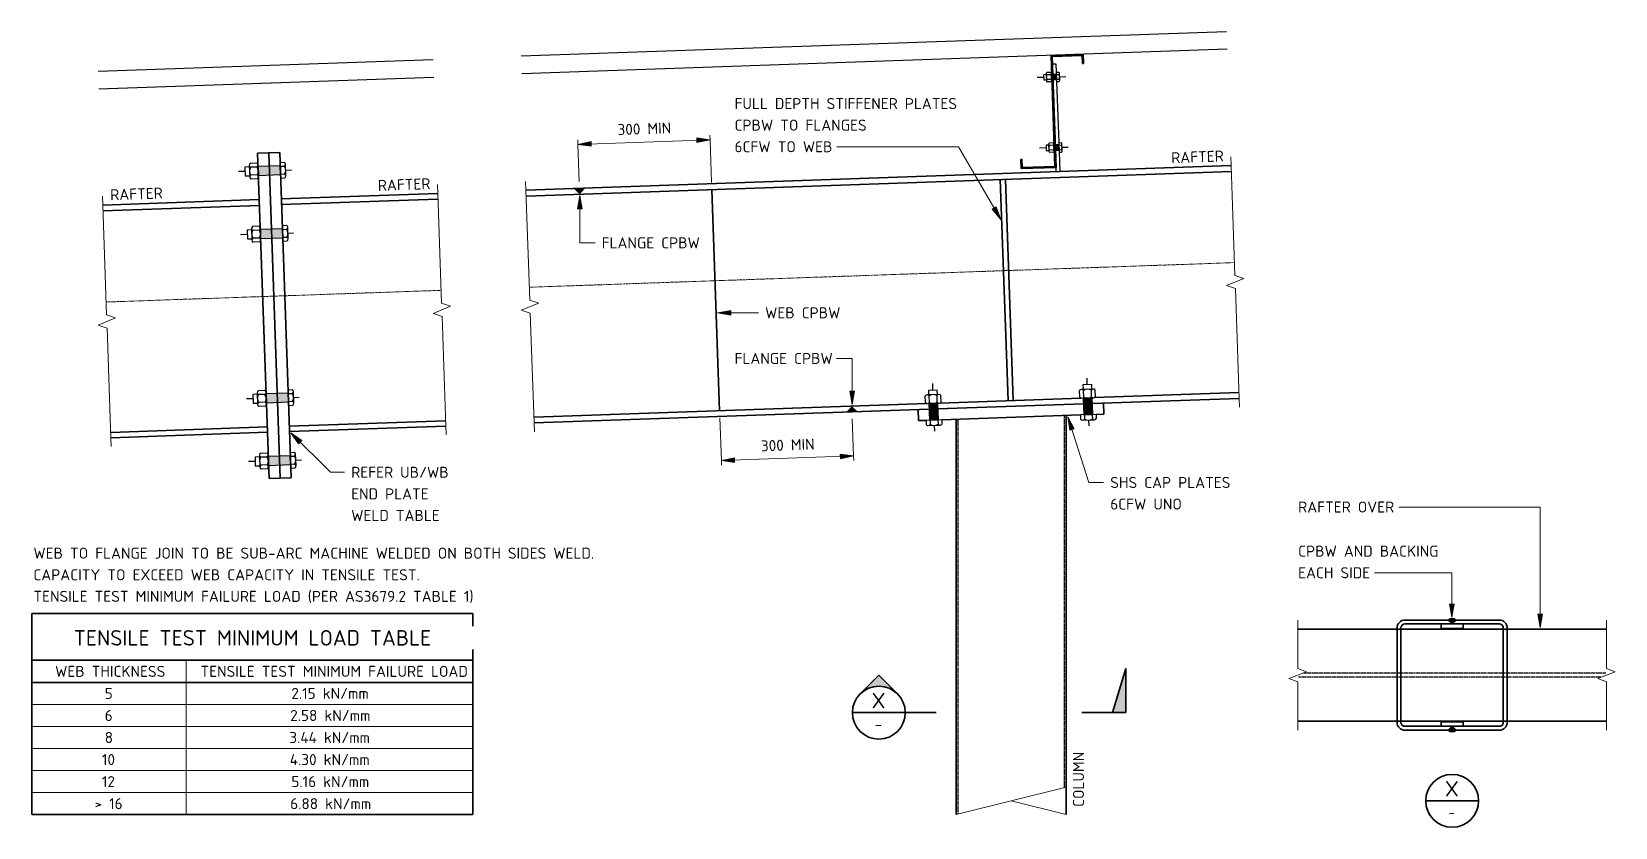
# Model space of a CAD drawing. Header units: millimetres. Extents: x 1727 to 7213, y 842 to 5817.
# Drawn here: x 3622 to 7213, y 3763 to 5567 of the extents above; entities that cross this region are included whole.
import ezdxf

# ---------------------------------------------------------------- set-up
doc = ezdxf.new("R2010")
doc.units = ezdxf.units.MM
doc.linetypes.add('Centre x0_5', pattern=[10.25, 1.5, -1.25, 6.25, -1.25])
doc.linetypes.add('Hidden', pattern=[4, 3, -1])
for name, color, linetype, lineweight in [('A-000-T_TEXT', 231, 'Continuous', 13), ('A-010-D_DIM', 211, 'Continuous', 13), ('A-010-D_DIM-10', 211, 'Continuous', 13), ('A-010-M_LINE', 90, 'Continuous', 13), ('Z-000-T_TEXT', 131, 'Continuous', 18), ('Z-060-M_DETAIL', 92, 'Continuous', 25)]:
    doc.layers.add(name, color=color, linetype=linetype, lineweight=lineweight)
doc.styles.add('ISOCPEUR', font='isocpeur.ttf', dxfattribs={"height": 25})
doc.styles.add('ISOCPEUR_2', font='isocpeur.ttf', dxfattribs={"height": 35})
doc.styles.add('ISOCPEUR_3', font='isocpeur.ttf', dxfattribs={"height": 20})
doc.styles.add('ISOCPEUR_B', font='', dxfattribs={"height": 35})
doc.styles.get('ISOCPEUR_B').set_extended_font_data('ISOCPEUR', bold=True)
doc.dimstyles.new('2_5___Arrow', dxfattribs={"dimscale": 304.8, "dimtxt": 24.899529, "dimasz": 0.098425, "dimexe": 0.032808, "dimexo": 0.052493, "dimgap": 0.032808, "dimtad": 1, "dimdec": 0, "dimzin": 0, "dimdsep": 46, "dimtxsty": 'ISOCPEUR', "dimsah": 1, "dimcen": 0.09, "dimadec": 0, "dimazin": 0, "dimtfac": 1, "dimtdec": 4, "dimtix": 1, "dimtmove": 0, "dimatfit": 3, "dimfxl": 1, "dimtvp": 1, "dimtolj": 1, "dimtzin": 0, "dimlwd": 18, "dimlwe": 18, "dimarcsym": 2})

# ---------------------------------------------------------------- blocks, each defined once
blk = doc.blocks.new('NRP_Break Line _v2_ - Section-3988991-S-6901 - _INDUSTRIAL_ TYPICAL PORTAL FRAME WELD MAP DETAIL')
at = {"layer": 'Z-060-M_DETAIL', "lineweight": 18}
for p, q in [((0, 0), (249, 0)), ((279, 0), (528, 0))]:
    blk.add_line(p, q, dxfattribs=at)
blk = doc.blocks.new('NRP_Bolt Detailed Section _v2_ - M20-3988994-S-6901 - _INDUSTRIAL_ TYPICAL PORTAL FRAME WELD MAP DETAIL')
at = {"layer": 'Z-060-M_DETAIL'}
blk.add_hatch(color=256, dxfattribs=at).paths.add_polyline_path([(0, 10), (0, -10), (50, -10), (50, 10)])
for p, q in [((-12.2, 0), (-25, 0)), ((-12.2, 13.3), (-12.2, -13.3)), ((0, 17.8), (-9.6, 17.8)), ((0, 8.9), (-9.6, 8.9)), ((0, -17.8), (0, 17.8)), ((50, 10), (0, 10)), ((0, 10), (0, -10)), ((50, 13.3), (50, -13.3)), ((50, -10), (50, 10)), ((52.5, 17.8), (67.5, 17.8)), ((52.5, 8.9), (67.5, 8.9)), ((70, -13.3), (70, 13.3)), ((80, 10), (70, 10)), ((80, -10), (80, 10)), ((0, -8.9), (-9.6, -8.9)), ((0, -17.8), (-9.6, -17.8)), ((0, -10), (50, -10)), ((52.5, -8.9), (67.5, -8.9)), ((52.5, -17.8), (67.5, -17.8)), ((70, -10), (80, -10)), ((80, 0), (95, 0))]:
    blk.add_line(p, q, dxfattribs=at)
for centre, radius, start, end in [((-7, 13.3), 5.16, 120.5102, 239.4898), ((4.6, 0), 16.8, 148.1145, 211.8855), ((55.2, 13.3), 5.16, 120.5102, 239.4898), ((66.8, 0), 16.8, 148.1145, 211.8855), ((64.8, 13.3), 5.16, 300.5102, 59.4898), ((53.2, 0), 16.8, 328.1145, 31.8855), ((-7, -13.3), 5.16, 120.5102, 239.4898), ((55.2, -13.3), 5.16, 120.5102, 239.4898), ((64.8, -13.3), 5.16, 300.5102, 59.4898)]:
    blk.add_arc(centre, radius, start, end, dxfattribs=at)
blk = doc.blocks.new('NRP_Break Line _v2_ - Section-3989001-S-6901 - _INDUSTRIAL_ TYPICAL PORTAL FRAME WELD MAP DETAIL')
at = {"layer": 'Z-060-M_DETAIL', "lineweight": 18}
for p, q in [((0, 0), (249, 0)), ((279, 0), (528, 0))]:
    blk.add_line(p, q, dxfattribs=at)
blk = doc.blocks.new('NRP_Bolt Detailed Section _v2_ - M20-3989002-S-6901 - _INDUSTRIAL_ TYPICAL PORTAL FRAME WELD MAP DETAIL')
at = {"layer": 'Z-060-M_DETAIL'}
blk.add_hatch(color=256, dxfattribs=at).paths.add_polyline_path([(0, 10), (0, -10), (37.8, -10), (37.8, 10)])
for p, q in [((-12.2, 0), (-25, 0)), ((-12.2, 13.3), (-12.2, -13.3)), ((0, 17.8), (-9.6, 17.8)), ((0, 8.9), (-9.6, 8.9)), ((0, -17.8), (0, 17.8)), ((37.8, 10), (0, 10)), ((0, 10), (0, -10)), ((37.8, 13.3), (37.8, -13.3)), ((37.8, -10), (37.8, 10)), ((40.3, 17.8), (55.3, 17.8)), ((40.3, 8.9), (55.3, 8.9)), ((57.8, -13.3), (57.8, 13.3)), ((67.8, 10), (57.8, 10)), ((67.8, -10), (67.8, 10)), ((0, -8.9), (-9.6, -8.9)), ((0, -17.8), (-9.6, -17.8)), ((0, -10), (37.8, -10)), ((40.3, -8.9), (55.3, -8.9)), ((40.3, -17.8), (55.3, -17.8)), ((57.8, -10), (67.8, -10)), ((67.8, 0), (82.8, 0))]:
    blk.add_line(p, q, dxfattribs=at)
for centre, radius, start, end in [((-7, 13.3), 5.16, 120.5102, 239.4898), ((4.6, 0), 16.8, 148.1145, 211.8855), ((43, 13.3), 5.16, 120.5102, 239.4898), ((54.6, 0), 16.8, 148.1145, 211.8855), ((52.6, 13.3), 5.16, 300.5102, 59.4898), ((41, 0), 16.8, 328.1145, 31.8855), ((-7, -13.3), 5.16, 120.5102, 239.4898), ((43, -13.3), 5.16, 120.5102, 239.4898), ((52.6, -13.3), 5.16, 300.5102, 59.4898)]:
    blk.add_arc(centre, radius, start, end, dxfattribs=at)
blk = doc.blocks.new('NRP_Break Line _v2_ - Rectangular-3988997-S-6901 - _INDUSTRIAL_ TYPICAL PORTAL FRAME WELD MAP DETAIL')
at = {"layer": 'Z-060-M_DETAIL', "lineweight": 18}
for p, q in [((0, 0), (250, 62.5)), ((0, 62.5), (125, 31.25))]:
    blk.add_line(p, q, dxfattribs=at)
at = {"layer": 'Z-060-M_DETAIL', "lineweight": 35}
for p, q in [((0, 62.5), (0, 0)), ((250, 62.5), (250, 0))]:
    blk.add_line(p, q, dxfattribs=at)
blk = doc.blocks.new('NRP_Purlin Cleat _v2_ - 250-878178-S-6901 - _INDUSTRIAL_ TYPICAL PORTAL FRAME WELD MAP DETAIL')
at = {"layer": 'Z-060-M_DETAIL'}
for points in [[(8, 221), (-3, 221), (-3, 209), (8, 209)], [(8, 61), (-3, 61), (-3, 49), (8, 49)]]:
    blk.add_hatch(color=256, dxfattribs=at).paths.add_polyline_path(points)
for p, q in [((-15, 221), (-21, 221)), ((-21, 221), (-21, 209)), ((-15, 223), (-15, 207)), ((-4.5, 225.7), (-13.5, 225.7)), ((-4.5, 220.3), (-13.5, 220.3)), ((-3, 207), (-3, 223)), ((8, 221), (-3, 221)), ((-3, 221), (-3, 209)), ((0, 221), (0, 245)), ((0, 245), (8, 245)), ((8, 245), (8, 225.7)), ((8, 225.7), (13.8, 225.7)), ((8, 225.7), (8, 204.3)), ((8, 209), (8, 221)), ((8, 220.3), (13.8, 220.3)), ((15.3, 207), (15.3, 223)), ((-21, 215), (-36, 215)), ((-21, 209), (-15, 209)), ((-4.5, 209.7), (-13.5, 209.7)), ((-4.5, 204.3), (-13.5, 204.3)), ((-3, 209), (8, 209)), ((0, 61), (0, 209)), ((8, 209.7), (13.8, 209.7)), ((8, 204.3), (8, 65.7)), ((8, 204.3), (13.8, 204.3)), ((15.3, 215), (29, 215)), ((-21, 55), (-36, 55)), ((-15, 61), (-21, 61)), ((-21, 61), (-21, 49)), ((-21, 49), (-15, 49)), ((-15, 63), (-15, 47)), ((-4.5, 65.7), (-13.5, 65.7)), ((-4.5, 60.3), (-13.5, 60.3)), ((-4.5, 49.7), (-13.5, 49.7)), ((-4.5, 44.3), (-13.5, 44.3)), ((-3, 47), (-3, 63)), ((8, 61), (-3, 61)), ((-3, 61), (-3, 49)), ((-3, 49), (8, 49)), ((0, 0), (0, 49)), ((8, 65.7), (13.8, 65.7)), ((8, 65.7), (8, 44.3)), ((8, 49), (8, 61)), ((8, 60.3), (13.8, 60.3)), ((8, 49.7), (13.8, 49.7)), ((8, 44.3), (8, 0)), ((8, 44.3), (13.8, 44.3)), ((15.3, 47), (15.3, 63)), ((15.3, 55), (29, 55)), ((8, 0), (0, 0))]:
    blk.add_line(p, q, dxfattribs=at)
for centre, radius, start, end in [((-11.9, 223), 3.1, 120.5102, 239.4898), ((-4.9, 215), 10.1, 148.1145, 211.8855), ((-6.1, 223), 3.1, 300.5102, 59.4898), ((-13.1, 215), 10.1, 328.1145, 31.8855), ((12.2, 223), 3.1, 300.5102, 59.4898), ((5.2, 215), 10.1, 328.1145, 31.8855), ((-11.9, 207), 3.1, 120.5102, 239.4898), ((-6.1, 207), 3.1, 300.5102, 59.4898), ((12.2, 207), 3.1, 300.5102, 59.4898), ((-11.9, 63), 3.1, 120.5102, 239.4898), ((-4.9, 55), 10.1, 148.1145, 211.8855), ((-11.9, 47), 3.1, 120.5102, 239.4898), ((-6.1, 63), 3.1, 300.5102, 59.4898), ((-13.1, 55), 10.1, 328.1145, 31.8855), ((-6.1, 47), 3.1, 300.5102, 59.4898), ((12.2, 63), 3.1, 300.5102, 59.4898), ((5.2, 55), 10.1, 328.1145, 31.8855), ((12.2, 47), 3.1, 300.5102, 59.4898)]:
    blk.add_arc(centre, radius, start, end, dxfattribs=at)
blk = doc.blocks.new('NRP_Break Line _v2_ - Section-3988876-S-6901 - _INDUSTRIAL_ TYPICAL PORTAL FRAME WELD MAP DETAIL')
at = {"layer": 'Z-060-M_DETAIL', "lineweight": 18}
for p, q in [((0, 0), (89.5, 0)), ((119.5, 0), (209, 0))]:
    blk.add_line(p, q, dxfattribs=at)
blk = doc.blocks.new('DIMBLOCK1-S-6901 - _INDUSTRIAL_ TYPICAL PORTAL FRAME WELD MAP DETAIL')
at = {"layer": 'A-010-D_DIM-10', "lineweight": 18}
for points in [[(4860.4, 5311.8), (4890.5, 5307.6), (4890.2, 5318.1)], [(5160.2, 5322.3), (5130, 5326.5), (5130.4, 5315.9)]]:
    blk.add_hatch(color=256, dxfattribs=at).paths.add_polyline_path(points)
for p, q in [((4860.4, 5311.8), (4860, 5321.8)), ((5160.2, 5322.3), (4860.4, 5311.8)), ((4890.2, 5318.1), (4860.4, 5311.8)), ((4890.5, 5307.6), (4890.2, 5318.1)), ((5160.2, 5322.3), (5130, 5326.5)), ((5130, 5326.5), (5130.4, 5315.9)), ((5130.4, 5315.9), (5160.2, 5322.3)), ((5160.2, 5322.3), (5159.8, 5332.3)), ((5160.2, 5322.3), (5163.6, 5225.1)), ((4860.4, 5311.8), (4890.5, 5307.6)), ((4860.4, 5311.8), (4863.3, 5227.9))]:
    blk.add_line(p, q, dxfattribs=at)
at = {"layer": 'A-010-D_DIM-10', "color": 0, "lineweight": 18, "insert": (4949.7, 5357.6), "char_height": 25, "width": 141.927, "attachment_point": 1, "rotation": 2, "line_spacing_factor": 1.149209, "style": 'ISOCPEUR'}
blk.add_mtext('300 MIN', dxfattribs=at)
blk = doc.blocks.new('DIMBLOCK2-S-6901 - _INDUSTRIAL_ TYPICAL PORTAL FRAME WELD MAP DETAIL')
at = {"layer": 'A-010-D_DIM-10', "lineweight": 18}
for points in [[(5185.6, 4594.7), (5215.8, 4590.5), (5215.4, 4601.1)], [(5485.4, 4605.2), (5455.2, 4609.4), (5455.6, 4598.9)]]:
    blk.add_hatch(color=256, dxfattribs=at).paths.add_polyline_path(points)
for p, q in [((5185.6, 4594.7), (5182.2, 4691.9)), ((5485.4, 4605.2), (5482.5, 4689.1)), ((5485.4, 4605.2), (5185.6, 4594.7)), ((5215.4, 4601.1), (5185.6, 4594.7)), ((5215.8, 4590.5), (5215.4, 4601.1)), ((5485.4, 4605.2), (5455.2, 4609.4)), ((5455.2, 4609.4), (5455.6, 4598.9)), ((5455.6, 4598.9), (5485.4, 4605.2)), ((5485.4, 4605.2), (5485.8, 4595.2)), ((5185.6, 4594.7), (5215.8, 4590.5)), ((5185.6, 4594.7), (5185.9, 4584.7))]:
    blk.add_line(p, q, dxfattribs=at)
at = {"layer": 'A-010-D_DIM-10', "color": 0, "lineweight": 18, "insert": (5274.9, 4640.5), "char_height": 25, "width": 141.927, "attachment_point": 1, "rotation": 2, "line_spacing_factor": 1.149209, "style": 'ISOCPEUR'}
blk.add_mtext('300 MIN', dxfattribs=at)
blk = doc.blocks.new('NRP_Section Tag Dummy - NRP_Section Tag Dummy-3989134-S-6901 - _INDUSTRIAL_ TYPICAL PORTAL FRAME WELD MAP DETAIL')
at = {"layer": 'Z-000-T_TEXT', "lineweight": 13}
h = blk.add_hatch(color=256, dxfattribs=at)
edge = h.paths.add_edge_path()
edge.add_arc((0, 0), 6, 45, 135)
edge.add_line((-4.24, 4.24), (0, 8.49))
edge.add_line((0, 8.49), (4.24, 4.24))
blk.add_hatch(color=256, dxfattribs=at).paths.add_polyline_path([(56, 0), (53, 0), (56, 10)])
at = {"layer": 'Z-000-T_TEXT', "lineweight": 35}
for p, q in [((0, 8.49), (-4.24, 4.24)), ((0, 8.49), (4.24, 4.24)), ((56, 10), (53, 0)), ((56, 10), (56, 0)), ((6, 0), (-6, 0)), ((6, 0), (13, 0)), ((46, 0), (56, 0))]:
    blk.add_line(p, q, dxfattribs=at)
for start, end in [(360, 180), (180, 360)]:
    blk.add_arc((0, 0), 6, start, end, dxfattribs=at)
blk = doc.blocks.new('NRP_Detail-Head-Dummy - NRP_Detail-Head-Dummy-3982402-S-6901 - _INDUSTRIAL_ TYPICAL PORTAL FRAME WELD MAP DETAIL')
at = {"layer": 'Z-000-T_TEXT', "lineweight": 35}
blk.add_line((-6, 0), (6, 0), dxfattribs=at)
for start, end in [(360, 180), (180, 360)]:
    blk.add_arc((0, 0), 6, start, end, dxfattribs=at)

msp = doc.modelspace()

# ---------------------------------------------------------------- hatches: boundary and pattern name
at = {"layer": 'A-000-T_TEXT', "lineweight": 18}
for points in [[(4864.8, 5195.8), (4859.5, 5165.8), (4870.1, 5165.8)], [(5819.7, 5141.5), (5809.1, 5170.1), (5800, 5164.8)], [(5177.2, 4929.8), (5207.2, 4924.5), (5207.2, 4935)], [(5482, 4721.8), (5487.2, 4751.8), (5476.7, 4751.8)], [(5971.5, 4693.8), (5975.5, 4663.6), (5985.6, 4666.8)], [(4209.4, 4657.6), (4226.9, 4632.7), (4234.4, 4640.2)], [(6841.8, 4239.5), (6847.1, 4269.5), (6836.5, 4269.5)], [(7042.5, 4216.3), (7047.8, 4246.3), (7037.2, 4246.3)]]:
    msp.add_hatch(color=7, dxfattribs=at).paths.add_polyline_path(points)
at = {"layer": 'Z-060-M_DETAIL'}
for points in [[(4863.9, 5211.9), (4850.7, 5211.4), (4864.3, 5198.7)], [(4877.1, 5212.3), (4863.9, 5211.9), (4864.3, 5198.7)], [(5481.5, 4718.3), (5468.7, 4704.7), (5481.9, 4705.1)], [(5495.1, 4705.6), (5481.5, 4718.3), (5481.9, 4705.1)], [(6842.7, 4224.2), (6851.7, 4233.2), (6849.1, 4235.2), (6846, 4236.5), (6842.7, 4236.9), (6839.4, 4236.5), (6836.3, 4235.2), (6833.7, 4233.2)], [(6842.7, 3979.4), (6846, 3979.9), (6849.1, 3981.1), (6851.7, 3983.2), (6842.7, 3992.2), (6833.7, 3983.2), (6836.3, 3981.1), (6839.4, 3979.9)]]:
    msp.add_hatch(color=7, dxfattribs=at).paths.add_polyline_path(points)

# ---------------------------------------------------------------- linework, layer by layer
at = {"layer": 'A-000-T_TEXT', "color": 250, "lineweight": 18}
for p, q in [((5723.3, 5306.4), (5447.5, 5306.4)), ((5819.7, 5141.5), (5723.3, 5306.4)), ((4864.8, 5195.8), (4859.5, 5165.8)), ((4870.1, 5165.8), (4864.8, 5195.8)), ((4864.8, 5195.8), (4864.8, 5088.4)), ((4859.5, 5165.8), (4870.1, 5165.8)), ((5809.1, 5170.1), (5800, 5164.8)), ((5800, 5164.8), (5819.7, 5141.5)), ((5819.7, 5141.5), (5809.1, 5170.1)), ((4864.8, 5088.4), (4899.2, 5088.4)), ((5207.2, 4935), (5177.2, 4929.8)), ((5177.2, 4929.8), (5207.2, 4924.5)), ((5177.2, 4929.8), (5269.8, 4929.8)), ((5207.2, 4924.5), (5207.2, 4935)), ((5447.5, 4826.4), (5446.8, 4826.4)), ((5482, 4826.4), (5447.5, 4826.4)), ((5482, 4721.8), (5482, 4826.4)), ((5487.2, 4751.8), (5476.7, 4751.8)), ((5476.7, 4751.8), (5482, 4721.8)), ((5482, 4721.8), (5487.2, 4751.8)), ((5971.5, 4693.8), (5975.5, 4663.6)), ((5985.6, 4666.8), (5971.5, 4693.8)), ((5971.5, 4693.8), (6018.5, 4545.1)), ((4209.4, 4657.6), (4226.9, 4632.7)), ((4234.4, 4640.2), (4209.4, 4657.6)), ((4209.4, 4657.6), (4299.1, 4568.2)), ((4226.9, 4632.7), (4234.4, 4640.2)), ((5975.5, 4663.6), (5985.6, 4666.8)), ((4299.1, 4568.2), (4331.3, 4568.2)), ((6018.5, 4545.1), (6052.4, 4545.1)), ((6722.2, 4489.4), (6721.5, 4489.4)), ((7042.5, 4489.4), (6722.2, 4489.4)), ((7042.5, 4216.3), (7042.5, 4489.4)), ((6814.1, 4340.4), (6666.6, 4340.4)), ((6841.8, 4340.4), (6814.1, 4340.4)), ((6841.8, 4239.5), (6841.8, 4340.4)), ((6847.1, 4269.5), (6836.5, 4269.5)), ((6836.5, 4269.5), (6841.8, 4239.5)), ((6841.8, 4239.5), (6847.1, 4269.5)), ((7047.8, 4246.3), (7037.2, 4246.3)), ((7037.2, 4246.3), (7042.5, 4216.3)), ((7042.5, 4216.3), (7047.8, 4246.3))]:
    msp.add_line(p, q, dxfattribs=at)
at = {"layer": 'A-010-M_LINE', "lineweight": 25}
for p, q in [((6330.9, 5567.3), (4731.9, 5511.4)), ((3772.5, 5477.9), (4532, 5504.5)), ((6332.3, 5527.3), (4733.3, 5471.5)), ((3773.9, 5438), (4533.4, 5464.5))]:
    msp.add_line(p, q, dxfattribs=at)
at = {"layer": 'A-010-M_LINE', "lineweight": 35}
for p, q in [((5933.2, 5513.4), (6006.2, 5515.9)), ((5942, 5261.9), (5933.2, 5513.4)), ((6003.9, 5513.4), (5935.7, 5511.1)), ((5935.7, 5511.1), (5944.5, 5259.6)), ((6004.5, 5494.9), (6003.9, 5513.4)), ((6006.9, 5494.9), (6004.5, 5494.9)), ((6006.2, 5515.9), (6006.9, 5494.9)), ((4159.2, 5292.3), (4134.2, 5291.5)), ((4134.2, 5291.5), (4160, 4553.9)), ((4184.2, 5293.2), (4159.2, 5292.3)), ((4184.9, 4554.8), (4159.2, 5292.3)), ((4159.2, 5292.3), (4184.9, 4554.8)), ((4209.9, 4555.6), (4184.2, 5293.2)), ((4742.5, 5207.6), (6341.5, 5263.5)), ((4743, 5194.4), (6342, 5250.3)), ((5864.8, 5277.8), (5867.2, 5277.9)), ((5865.6, 5256.9), (5864.8, 5277.8)), ((5944.5, 5259.6), (5865.6, 5256.9)), ((5867.2, 5277.9), (5867.9, 5259.3)), ((5867.9, 5259.3), (5942, 5261.9)), ((5181.6, 4707.9), (5164.1, 5209.1)), ((5835.6, 4730.7), (5818.1, 5232)), ((5830.1, 5232.4), (5847.6, 4731.1)), ((4137.9, 5186.5), (3783.1, 5174.1)), ((4138.3, 5173.3), (3783.5, 5160.9)), ((4187.8, 5188.3), (4542.6, 5200.7)), ((4188.3, 5175.1), (4543.1, 5187.5)), ((6031.5, 4737.5), (6359.5, 4749)), ((4760.5, 4693.1), (5651.2, 4724.2)), ((4760.9, 4680), (5656.8, 4711.2)), ((5632.7, 4685.4), (5631.8, 4710.4)), ((5676.8, 4711.9), (6006.8, 4723.5)), ((5681.6, 4725.3), (6001.1, 4736.5)), ((6026.8, 4724.2), (6360, 4735.8)), ((6052.7, 4700), (6051.8, 4725)), ((4155.9, 4671), (3801.1, 4658.6)), ((4205.8, 4672.8), (4560.6, 4685.2)), ((4206.3, 4660.6), (4561.1, 4673)), ((5632.7, 4685.4), (5649.9, 4686)), ((5685.5, 4687.2), (5999.9, 4698.2)), ((5717.7, 3854.4), (5717.7, 4688.3)), ((5967.7, 4697.1), (5967.7, 3854.4)), ((6035.4, 4699.4), (6052.7, 4700)), ((4156.3, 4658.8), (3801.5, 4646.5)), ((4160, 4553.9), (4184.9, 4554.8)), ((4184.9, 4554.8), (4209.9, 4555.6)), ((3621.8, 4247.7), (4621.8, 4247.7)), ((3621.8, 4247.7), (3621.8, 3791.9)), ((4621.8, 4247.7), (4621.8, 3791.9)), ((6492.7, 4212.7), (7192.7, 4212.7)), ((6717.7, 4215.2), (6717.7, 4001.2)), ((6726.7, 4215.2), (6726.7, 4001.2)), ((6949.7, 4233.2), (6735.7, 4233.2)), ((6949.7, 4224.2), (6735.7, 4224.2)), ((6817.7, 4214.2), (6817.7, 4224.2)), ((6867.7, 4214.2), (6817.7, 4214.2)), ((6833.7, 4233.2), (6842.7, 4224.2)), ((6842.7, 4224.2), (6851.7, 4233.2)), ((6867.7, 4224.2), (6867.7, 4214.2)), ((6958.7, 4001.2), (6958.7, 4215.2)), ((6967.7, 4001.2), (6967.7, 4215.2)), ((3621.8, 4141.9), (4621.8, 4141.9)), ((3621.8, 4091.9), (4621.8, 4091.9)), ((7192.7, 4003.7), (6492.7, 4003.7)), ((6735.7, 3992.2), (6949.7, 3992.2)), ((6867.7, 4002.2), (6817.7, 4002.2)), ((6817.7, 4002.2), (6817.7, 3992.2)), ((6842.7, 3992.2), (6833.7, 3983.2)), ((6851.7, 3983.2), (6842.7, 3992.2)), ((6867.7, 3992.2), (6867.7, 4002.2)), ((6735.7, 3983.2), (6949.7, 3983.2)), ((3621.8, 3791.9), (4621.8, 3791.9))]:
    msp.add_line(p, q, dxfattribs=at)
at = {"layer": 'A-010-M_LINE', "linetype": 'Centre x0_5', "lineweight": 18}
for p, q in [((4750.2, 4987.8), (6349.2, 5043.6)), ((3790.8, 4954.3), (4550.3, 4980.8))]:
    msp.add_line(p, q, dxfattribs=at)
at = {"layer": 'A-010-M_LINE', "linetype": 'Hidden', "lineweight": 25}
for p, q in [((5722.7, 3793.2), (5722.7, 4688.5)), ((5962.7, 4696.9), (5962.7, 3853.2)), ((7179.9, 4103.4), (6494.2, 4103.4)), ((7191.2, 4113), (6505.5, 4113))]:
    msp.add_line(p, q, dxfattribs=at)
at = {"layer": 'A-010-M_LINE', "lineweight": 18}
for p, q in [((3971.8, 4141.9), (3971.8, 3791.9)), ((3621.8, 4041.9), (4621.8, 4041.9)), ((3621.8, 3991.9), (4621.8, 3991.9)), ((3621.8, 3941.9), (4621.8, 3941.9)), ((3621.8, 3891.9), (4621.8, 3891.9)), ((3621.8, 3841.9), (4621.8, 3841.9))]:
    msp.add_line(p, q, dxfattribs=at)
at = {"layer": 'A-010-M_LINE', "lineweight": 35}
for centre, radius, start, end in [((6735.7, 4215.2), 18, 90, 180), ((6735.7, 4215.2), 9, 90, 180), ((6842.7, 4224.2), 12.7, 45, 135), ((6949.7, 4215.2), 18, 0, 90), ((6949.7, 4215.2), 9, 0, 90), ((6735.7, 4001.2), 18, 180, 270), ((6735.7, 4001.2), 9, 180, 270), ((6949.7, 4001.2), 18, 270, 0), ((6949.7, 4001.2), 9, 270, 0), ((6842.7, 3992.2), 12.7, 225, 315)]:
    msp.add_arc(centre, radius, start, end, dxfattribs=at)
at = {"layer": 'Z-000-T_TEXT'}
for p, q in [((6341.5, 5263.5), (6340.8, 5283.5)), ((4542.6, 5200.7), (4541.9, 5220.6)), ((4742.5, 5207.6), (4741.8, 5227.6)), ((3783.1, 5174.1), (3782.4, 5194.1)), ((6370.5, 5007.8), (6331, 4991.4)), ((6331, 4991.4), (6351.3, 4984.6)), ((6350.2, 5014.6), (6370.5, 5007.8)), ((4771.4, 4952), (4751.2, 4958.8)), ((3812, 4918.5), (3791.8, 4925.3)), ((4571.6, 4945), (4532.1, 4928.6)), ((4532.1, 4928.6), (4552.4, 4921.8)), ((4551.3, 4951.8), (4571.6, 4945)), ((4732, 4935.6), (4771.4, 4952)), ((4752.2, 4928.8), (4732, 4935.6)), ((3772.6, 4902.1), (3812, 4918.5)), ((3792.8, 4895.3), (3772.6, 4902.1)), ((6360, 4735.8), (6360.7, 4715.8)), ((4561.1, 4673), (4561.8, 4653)), ((4760.9, 4680), (4761.6, 4660)), ((3801.5, 4646.5), (3802.2, 4626.5)), ((6492.7, 4212.7), (6492.7, 4232.7)), ((7192.7, 4212.7), (7192.7, 4232.7)), ((6472.7, 4100.7), (6512.7, 4115.7)), ((6492.7, 4093.2), (6472.7, 4100.7)), ((6512.7, 4115.7), (6492.7, 4123.2)), ((7212.7, 4115.7), (7172.7, 4100.7)), ((7172.7, 4100.7), (7192.7, 4093.2)), ((7192.7, 4123.2), (7212.7, 4115.7)), ((6492.7, 4003.7), (6492.7, 3983.7)), ((7192.7, 4003.7), (7192.7, 3983.7))]:
    msp.add_line(p, q, dxfattribs=at)

# ---------------------------------------------------------------- block references
at = {"layer": 'Z-000-T_TEXT', "lineweight": 13, "xscale": 10, "yscale": 10, "zscale": 10}
msp.add_blockref('NRP_Section Tag Dummy - NRP_Section Tag Dummy-3989134-S-6901 - _INDUSTRIAL_ TYPICAL PORTAL FRAME WELD MAP DETAIL', (5542.7, 4023.2), dxfattribs=at)
at = {"layer": 'Z-000-T_TEXT', "lineweight": 35, "xscale": 10, "yscale": 10, "zscale": 10}
msp.add_blockref('NRP_Detail-Head-Dummy - NRP_Detail-Head-Dummy-3982402-S-6901 - _INDUSTRIAL_ TYPICAL PORTAL FRAME WELD MAP DETAIL', (6842.7, 3823.2), dxfattribs=at)
at = {"layer": 'Z-060-M_DETAIL'}
for name, p, rotation in [('NRP_Purlin Cleat _v2_ - 250-878178-S-6901 - _INDUSTRIAL_ TYPICAL PORTAL FRAME WELD MAP DETAIL', (5944.9, 5249.6), 1.999999999999947), ('NRP_Bolt Detailed Section _v2_ - M20-3988994-S-6901 - _INDUSTRIAL_ TYPICAL PORTAL FRAME WELD MAP DETAIL', (4185.6, 5253.2), 182), ('NRP_Bolt Detailed Section _v2_ - M20-3988994-S-6901 - _INDUSTRIAL_ TYPICAL PORTAL FRAME WELD MAP DETAIL', (4190.6, 5110.1), 182), ('NRP_Bolt Detailed Section _v2_ - M20-3989002-S-6901 - _INDUSTRIAL_ TYPICAL PORTAL FRAME WELD MAP DETAIL', (6017.7, 4698.8), 91.99999999999997), ('NRP_Bolt Detailed Section _v2_ - M20-3988994-S-6901 - _INDUSTRIAL_ TYPICAL PORTAL FRAME WELD MAP DETAIL', (4203.6, 4737.7), 182), ('NRP_Bolt Detailed Section _v2_ - M20-3989002-S-6901 - _INDUSTRIAL_ TYPICAL PORTAL FRAME WELD MAP DETAIL', (5667.7, 4686.6), 91.99999999999997), ('NRP_Bolt Detailed Section _v2_ - M20-3988994-S-6901 - _INDUSTRIAL_ TYPICAL PORTAL FRAME WELD MAP DETAIL', (4208.5, 4595.6), 182), ('NRP_Break Line _v2_ - Rectangular-3988997-S-6901 - _INDUSTRIAL_ TYPICAL PORTAL FRAME WELD MAP DETAIL', (5967.7, 3854.4), 180)]:
    msp.add_blockref(name, p, dxfattribs=dict(at, rotation=rotation))
at = {"layer": 'Z-060-M_DETAIL', "lineweight": 18}
for name, p, rotation in [('NRP_Break Line _v2_ - Section-3989001-S-6901 - _INDUSTRIAL_ TYPICAL PORTAL FRAME WELD MAP DETAIL', (6341.5, 5263.5), 272), ('NRP_Break Line _v2_ - Section-3989001-S-6901 - _INDUSTRIAL_ TYPICAL PORTAL FRAME WELD MAP DETAIL', (4760.9, 4680), 91.99999999999994), ('NRP_Break Line _v2_ - Section-3988991-S-6901 - _INDUSTRIAL_ TYPICAL PORTAL FRAME WELD MAP DETAIL', (3801.5, 4646.5), 92.00000000000009), ('NRP_Break Line _v2_ - Section-3988991-S-6901 - _INDUSTRIAL_ TYPICAL PORTAL FRAME WELD MAP DETAIL', (4542.6, 5200.7), 271.9999999999999), ('NRP_Break Line _v2_ - Section-3988876-S-6901 - _INDUSTRIAL_ TYPICAL PORTAL FRAME WELD MAP DETAIL', (6492.7, 4003.7), 90), ('NRP_Break Line _v2_ - Section-3988876-S-6901 - _INDUSTRIAL_ TYPICAL PORTAL FRAME WELD MAP DETAIL', (7192.7, 4212.7), 270)]:
    msp.add_blockref(name, p, dxfattribs=dict(at, rotation=rotation))

# ---------------------------------------------------------------- texts
at = {"layer": 'A-000-T_TEXT', "color": 7, "lineweight": 18, "char_height": 25, "attachment_point": 1, "style": 'ISOCPEUR'}
for s, insert, width in [('FULL DEPTH STIFFENER PLATES', (5215.5, 5416.8), 596.455), ('CPBW TO FLANGES', (5215.5, 5367.8), 352.743), ('6CFW TO WEB', (5215.5, 5318.9), 262.954), ('FLANGE CPBW', (4914.2, 5100.9), 262.152), ('WEB CPBW', (5284.8, 4942.3), 201.224), ('FLANGE CPBW', (5215.5, 4838.9), 262.152), ('REFER UB/WB', (4346.3, 4580.7), 258.945), ('END PLATE', (4346.3, 4531.8), 206.835), ('RAFTER OVER', (6493.5, 4501.9), 258.143), ('WELD TABLE', (4346.3, 4482.8), 238.101), ('WEB TO FLANGE JOIN TO BE SUB-ARC MACHINE WELDED ON BOTH SIDES WELD.', (3625.7, 4397.3), 1483.122), ('CPBW AND BACKING', (6493.5, 4401.9), 369.578), ('CAPACITY TO EXCEED WEB CAPACITY IN TENSILE TEST.', (3625.7, 4348.3), 1039.789), ('EACH SIDE', (6493.5, 4352.9), 191.603), ('TENSILE TEST MINIMUM FAILURE LOAD (PER AS3679.2 TABLE 1)', (3625.7, 4299.4), 1176.877), ('WEB THICKNESS', (3674.9, 4129.3), 294.219), ('TENSILE TEST MINIMUM FAILURE LOAD', (4004.6, 4129.3), 707.088), ('5', (3787.4, 4079.3), 21.646), ('2.15 kN/mm', (4210.6, 4079.3), 207.637), ('6', (3787.4, 4029.3), 21.646), ('2.58 kN/mm', (4208, 4029.3), 214.051), ('8', (3787.4, 3979.3), 21.646), ('3.44 kN/mm', (4206, 3979.3), 218.861), ('10', (3781.1, 3929.3), 36.878), ('4.30 kN/mm', (4207, 3929.3), 216.456), ('12', (3781.1, 3879.3), 36.878), ('5.16 kN/mm', (4210.6, 3879.3), 207.637), ('> 16', (3764.5, 3829.3), 76.962), ('6.88 kN/mm', (4208, 3829.3), 214.051)]:
    msp.add_mtext(s, dxfattribs=dict(at, insert=insert, width=width))
at = {"layer": 'A-000-T_TEXT', "color": 7, "lineweight": 18, "char_height": 25, "width": 142.7, "attachment_point": 1, "style": 'ISOCPEUR'}
for s, insert, rotation in [('RAFTER', (6205.1, 5293.8), 2), ('RAFTER', (3799.3, 5209.8), 2), ('RAFTER', (4406.2, 5231), 2), ('COLUMN', (5982.9, 3809.4), 90)]:
    msp.add_mtext(s, dxfattribs=dict(at, insert=insert, rotation=rotation))
at = {"layer": 'Z-000-T_TEXT', "lineweight": 13, "attachment_point": 1}
for s, insert, char_height, width, style in [('X', (5526.3, 4068.1), 35, 38.481, 'ISOCPEUR_2'), ('-', (5533.3, 4008.9), 25, 21.646, 'ISOCPEUR'), ('X', (6826.3, 3868.1), 35, 38.481, 'ISOCPEUR_2')]:
    msp.add_mtext(s, dxfattribs=dict(at, insert=insert, char_height=char_height, width=width, style=style))

# ---------------------------------------------------------------- dimensions: what is measured, and where the dimension line sits
at = {"layer": 'A-010-D_DIM', "lineweight": 18}
for base, p1, p2, picture, middle in [((4860.4, 5311.8), (5164.1, 5209.1), (4863.9, 5211.9), 'DIMBLOCK1-S-6901 - _INDUSTRIAL_ TYPICAL PORTAL FRAME WELD MAP DETAIL', (5009.5, 5339.5)), ((5185.6, 4594.7), (5481.9, 4705.1), (5181.6, 4707.9), 'DIMBLOCK2-S-6901 - _INDUSTRIAL_ TYPICAL PORTAL FRAME WELD MAP DETAIL', (5334.7, 4622.5))]:
    dim = msp.add_linear_dim(base=base, p1=p1, p2=p2, angle=2, text='300 MIN', dimstyle='2_5___Arrow', override={"dimpost": '<>', "dimfxl": 300.29026}, dxfattribs=at)
    dim.commit()
    dim.dimension.update_dxf_attribs({"geometry": picture, "text_midpoint": middle})

# ---------------------------------------------------------------- next in the draw order: texts
at = {"layer": 'A-000-T_TEXT', "color": 7, "lineweight": 18, "insert": (6067.4, 4557.6), "char_height": 25, "width": 324.683, "attachment_point": 1, "style": 'ISOCPEUR', "bg_fill": 3, "box_fill_scale": 1.25, "bg_fill_color": 256, "bg_fill_true_color": 13158600, "bg_fill_transparency": 0}
msp.add_mtext('SHS CAP PLATES', dxfattribs=at)
at = {"layer": 'A-000-T_TEXT', "color": 7, "insert": (3717.2, 4210.3), "char_height": 35, "width": 979.662, "attachment_point": 1, "style": 'ISOCPEUR_B', "bg_fill": 3, "box_fill_scale": 1.25, "bg_fill_color": 256, "bg_fill_true_color": 13158600, "bg_fill_transparency": 0}
msp.add_mtext('TENSILE TEST MINIMUM LOAD TABLE', dxfattribs=at)
at = {"layer": 'Z-000-T_TEXT', "lineweight": 13, "insert": (6834.9, 3806.6), "char_height": 20, "width": 17.637, "attachment_point": 1, "style": 'ISOCPEUR_3', "bg_fill": 3, "box_fill_scale": 1.25, "bg_fill_color": 256, "bg_fill_true_color": 13158600, "bg_fill_transparency": 0}
msp.add_mtext('-', dxfattribs=at)

# ---------------------------------------------------------------- next in the draw order: texts
at = {"layer": 'A-000-T_TEXT', "color": 7, "lineweight": 18, "insert": (6067.4, 4508.6), "char_height": 25, "width": 189.198, "attachment_point": 1, "style": 'ISOCPEUR', "bg_fill": 3, "box_fill_scale": 1.25, "bg_fill_color": 256, "bg_fill_true_color": 13158600, "bg_fill_transparency": 0}
msp.add_mtext('6CFW UNO', dxfattribs=at)

doc.saveas('drawing.dxf')
